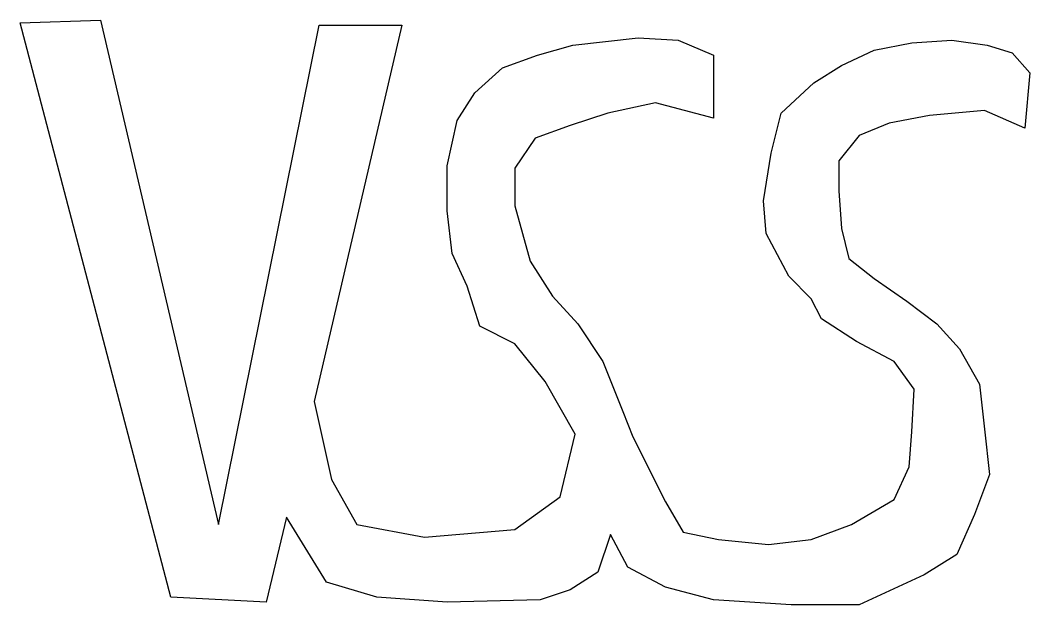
# Model space of a CAD drawing. Extents: x 388547.2 to 388635.6, y 805089 to 805140.2.
import ezdxf

# ---------------------------------------------------------------- set-up
doc = ezdxf.new("R2010")
doc.units = 0
doc.header["$MEASUREMENT"] = 0
doc.layers.get('0').update_dxf_attribs({"linetype": 'CONTINUOUS'})

msp = doc.modelspace()

# ---------------------------------------------------------------- linework, layer by layer
msp.add_lwpolyline([(388547.233753, 805139.990416), (388554.269237, 805140.210275), (388564.602604, 805096.01864), (388573.396959, 805139.770557), (388580.652302, 805139.770557), (388572.957242, 805106.791725), (388574.496254, 805099.9761), (388576.694843, 805096.01864), (388582.631032, 805094.919346), (388590.545952, 805095.578923), (388594.503412, 805098.437088), (388595.822565, 805103.93356), (388593.184258, 805108.550596), (388590.545952, 805111.84848), (388587.467928, 805113.387492), (388586.368633, 805116.905234), (388585.04948, 805119.763399), (388584.609762, 805123.501), (388584.609762, 805127.45846), (388585.489198, 805131.41592), (388587.02821, 805133.834367), (388589.446658, 805136.032956), (388592.524682, 805137.132251), (388595.602706, 805138.011686), (388601.319037, 805138.671263), (388604.836779, 805138.451404), (388607.914803, 805137.132251), (388607.914803, 805131.635779), (388602.858049, 805132.954932), (388598.68073, 805132.075496), (388595.382847, 805130.976202), (388592.304823, 805129.876908), (388590.545952, 805127.238601), (388590.545952, 805123.940718), (388591.865105, 805119.103823), (388593.843835, 805116.025798), (388596.042424, 805113.607351), (388598.241013, 805110.309467), (388599.999884, 805105.91229), (388600.879319, 805103.713701), (388603.737485, 805097.99737), (388605.276497, 805095.359064), (388608.354521, 805094.699487), (388612.751699, 805094.259769), (388616.489299, 805094.699487), (388620.007041, 805096.01864), (388623.744642, 805098.217229), (388625.063796, 805101.075395), (388625.283655, 805104.153419), (388625.503513, 805107.89102), (388623.744642, 805110.309467), (388620.446759, 805112.068338), (388617.368735, 805114.047068), (388616.489299, 805115.805939), (388614.51057, 805117.784669), (388612.53184, 805121.52227), (388612.311981, 805124.380436), (388612.971557, 805128.557754), (388613.850993, 805132.075496), (388616.709158, 805134.713803), (388619.127606, 805136.252815), (388621.985771, 805137.571968), (388625.283655, 805138.231545), (388628.801397, 805138.451404), (388631.879421, 805138.011686), (388634.07801, 805137.352109), (388635.617022, 805135.593238), (388635.177304, 805130.756343), (388631.659562, 805132.295355), (388626.822667, 805131.855637), (388623.304925, 805131.196061), (388620.666618, 805130.096766), (388618.907747, 805127.898178), (388618.907747, 805125.259871), (388619.127606, 805121.961988), (388619.787183, 805119.323681), (388621.985771, 805117.56481), (388624.843937, 805115.586081), (388627.482243, 805113.607351), (388629.460973, 805111.408762), (388631.219844, 805108.330738), (388631.659562, 805104.373278), (388632.09928, 805100.415818), (388630.780126, 805096.898076), (388629.241114, 805093.380334), (388626.382949, 805091.621463), (388620.666618, 805088.983156), (388614.730428, 805088.983156), (388607.914803, 805089.422874), (388603.737485, 805090.522168), (388600.439601, 805092.28104), (388598.900589, 805095.139205), (388597.801295, 805091.841322), (388595.382847, 805090.30231), (388592.744541, 805089.422874), (388584.609762, 805089.203015), (388578.453714, 805089.642733), (388574.056536, 805090.961886), (388570.538794, 805096.678217), (388568.779923, 805089.203015), (388560.425286, 805089.642733)], close=True)

doc.saveas('drawing.dxf')
